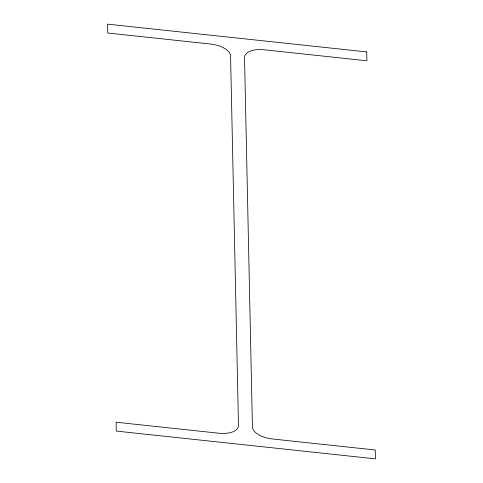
<?xml version="1.0" encoding="UTF-8"?>
<svg xmlns="http://www.w3.org/2000/svg" width="483" height="483" viewBox="0 0 483 483"><rect width="100%" height="100%" fill="white"/><g stroke="black" fill="none" stroke-linecap="round" stroke-linejoin="round"><path stroke-width="0.72" d="M366.718 51.922L107.582 24.15L107.769 33.013L210.431 44.013A20.099 9.745 8.4 0 1 230.572 55.998L238.475 425.505A20.099 9.745 8.4 0 1 218.751 433.215L116.089 422.214L116.282 431.077L375.418 458.85L375.231 449.987L272.569 438.987A20.099 9.745 8.4 0 1 252.428 427.002L244.525 57.495A20.099 9.745 8.4 0 1 264.249 49.785L366.911 60.786L366.718 51.922"/></g></svg>
